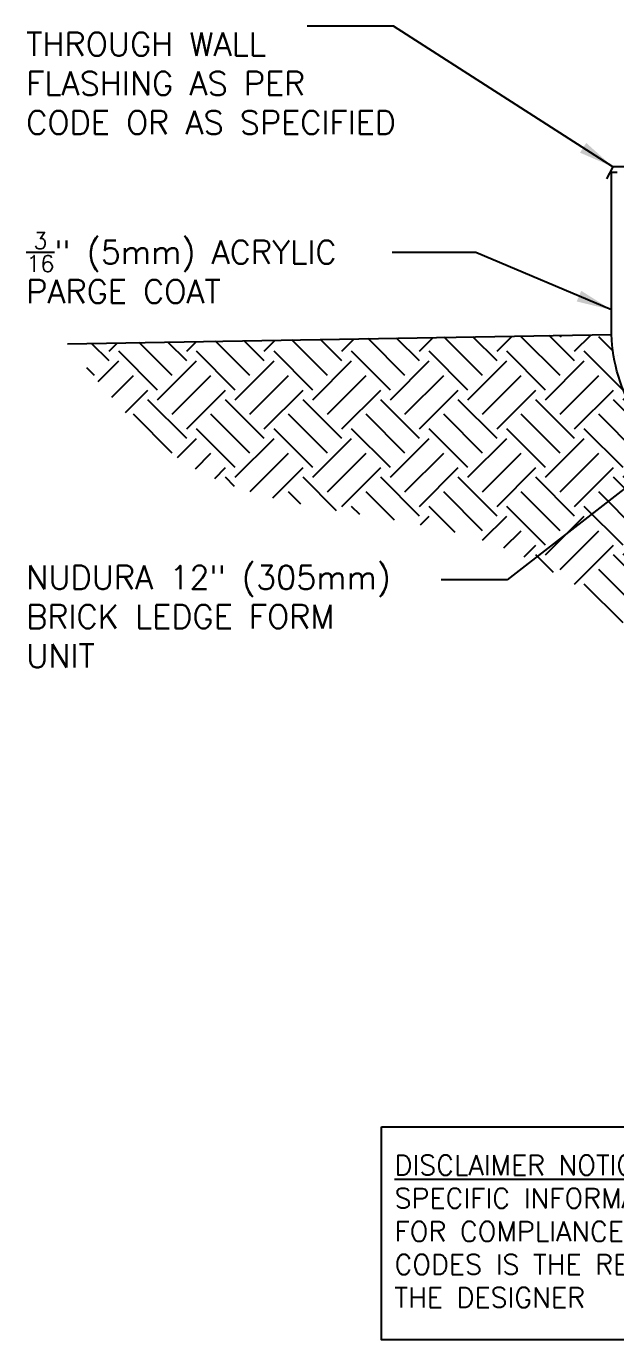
# Model space of a CAD drawing. Header units: inches. Extents: x 43.7 to 99.9, y 14.4 to 88.7.
# Drawn here: x 43.66 to 62.47, y 14.43 to 56.32 of the extents above; entities that cross this region are included whole.
import ezdxf

# ---------------------------------------------------------------- set-up
doc = ezdxf.new("R2010")
doc.units = ezdxf.units.IN
doc.header["$MEASUREMENT"] = 0
for name, color, linetype in [('HATCH', 12, 'Continuous'), ('LINE50', 5, 'Continuous'), ('LINE9', 9, 'Continuous'), ('TEXT', 4, 'Continuous')]:
    doc.layers.add(name, color=color, linetype=linetype)
doc.styles.add('DIM', font='romans.shx', dxfattribs={"width": 0.7})
doc.styles.add('ROMANS', font='romans.shx', dxfattribs={"height": 1.125})
doc.styles.get("Standard").update_dxf_attribs({"font": 'romans.shx', "height": 1.125})
doc.dimstyles.new('ext_12', dxfattribs={"dimscale": 12, "dimtxt": 0.09375, "dimasz": 0.09375, "dimexe": 0.09375, "dimexo": 0.0625, "dimgap": 0.0625, "dimtad": 1, "dimdec": 1, "dimzin": 3, "dimdsep": 46, "dimlunit": 4, "dimtxsty": 'DIM', "dimcen": 0.09, "dimdle": 0.09375, "dimclrt": 4, "dimadec": 0, "dimazin": 0, "dimtfac": 1, "dimtdec": 1, "dimtmove": 2, "dimatfit": 3, "dimfxl": 1, "dimfrac": 2, "dimtolj": 1, "dimtzin": 0, "dimarcsym": 0})

msp = doc.modelspace()

# ---------------------------------------------------------------- hatches: boundary and pattern name
at = {"layer": 'HATCH'}
h = msp.add_hatch(dxfattribs=at)
h.set_pattern_fill('EARTH', color=256, scale=7, angle=45, style=0)
h.set_pattern_definition([(45, (103.2275, 13.7785), (2e-16, 2.474874), [1.75, -1.75]), (45, (102.7635, 14.2426), (2e-16, 2.474874), [1.75, -1.75]), (45, (102.2994, 14.7066), (2e-16, 2.474874), [1.75, -1.75]), (135, (102.2994, 15.016), (-2.474874, 2e-16), [1.75, -1.75]), (135, (102.7635, 15.48), (-2.474874, 2e-16), [1.75, -1.75]), (135, (103.2275, 15.944), (-2.474874, 2e-16), [1.75, -1.75])])
edge = h.paths.add_edge_path()
edge.add_line((62.333, 46.492), (44.983, 46.189))
edge.add_spline(control_points=[(44.983, 46.189), (46.16, 44.716), (49.55, 40.477), (59.312, 41.221), (64.013, 36.137), (66.303, 33.661)], knot_values=[0, 0, 0, 0, 5.445163, 15.676074, 25.389883, 25.389883, 25.389883, 25.389883], degree=3, periodic=0)
edge.add_line((66.303, 33.661), (66.831, 33.661))
edge.add_line((66.831, 33.661), (66.831, 37.537))
edge.add_arc((65.847, 37.555), 0.984, 358.9719, 382.1268)
edge.add_line((66.758, 37.926), (63.027, 44.065))
edge.add_arc((67.518, 46.661), 5.188, 181.869, 210.0236, ccw=False)

# ---------------------------------------------------------------- linework, layer by layer
at = {"layer": 'LINE50'}
msp.add_line((44.983, 46.189), (62.333, 46.492), dxfattribs=at)
at = {"layer": 'LINE9'}
msp.add_lwpolyline([(66.784, 55.985), (66.784, 51.835), (62.374, 51.835), (62.175, 51.447)], dxfattribs=at)
at = {"layer": 'LINE9', "linetype": 'Continuous'}
msp.add_lwpolyline([(66.831, 33.661), (66.831, 37.537, 0.101377), (66.758, 37.926), (63.027, 44.065, -0.131757), (62.331, 46.661), (62.331, 51.661), (62.518, 51.661)], format="xyb", dxfattribs=at)
at = {"layer": 'TEXT'}
msp.add_lwpolyline([(54.996, 21.219), (69.603, 21.219), (69.603, 14.426), (54.996, 14.426)], close=True, dxfattribs=at)

# ---------------------------------------------------------------- texts
at = {"layer": 'TEXT', "char_height": 0.75, "width": 13.06096, "attachment_point": 4, "style": 'ROMANS'}
for s, insert in [('THROUGH WALL FLASHING AS PER CODE OR AS SPECIFIED', (43.662, 54.497)), ('\\A1;{\\H0.7x;\\S3/16;}" (5mm) ACRYLIC PARGE COAT ', (43.662, 48.615)), ('NUDURA 12" (305mm) BRICK LEDGE FORM UNIT', (43.662, 37.49))]:
    msp.add_mtext(s, dxfattribs=dict(at, insert=insert))
at = {"layer": 'TEXT', "insert": (55.409, 17.882), "char_height": 0.63281, "width": 15.75264, "attachment_point": 4}
msp.add_mtext('{\\LDISCLAIMER NOTICE:}\\PSPECIFIC INFORMATION REQUIRED FOR COMPLIANCE WITH LOCAL CODES IS THE RESPONSIBILITY OF THE DESIGNER', dxfattribs=at)

# ---------------------------------------------------------------- leaders
at = {"layer": 'TEXT'}
for points, override in [([(62.374, 51.835), (55.375, 56.318), (52.625, 56.318)], {"dimgap": 0.0625, "dimtad": 0}), ([(62.331, 47.273), (58.006, 49.1), (55.34, 49.1)], {"dimgap": 0.0625, "dimtad": 0}), ([(64.963, 43.298), (59.009, 38.658), (56.894, 38.658)], {"dimtad": 0})]:
    msp.add_leader(points, dimstyle='ext_12', override=override, dxfattribs=at)

doc.saveas('drawing.dxf')
